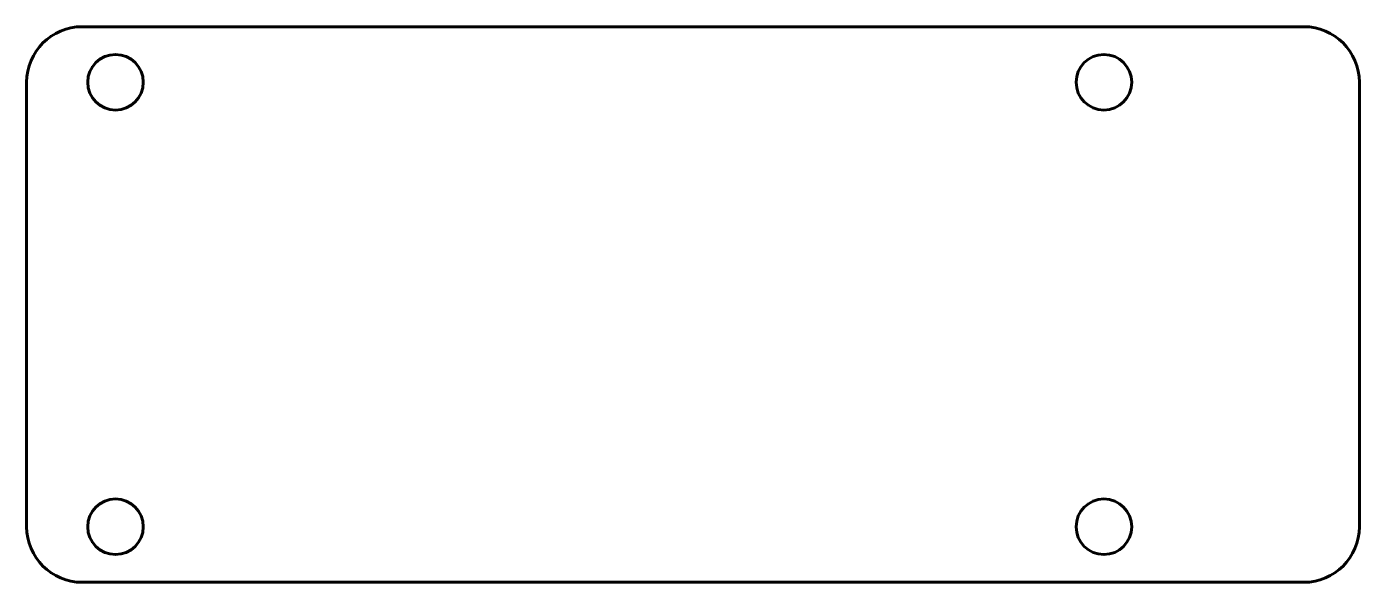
# Model space of a CAD drawing. Header units: millimetres. Extents: x 0 to 120, y 0 to 50.
import ezdxf

# ---------------------------------------------------------------- set-up
doc = ezdxf.new("R2010")
doc.units = ezdxf.units.MM
doc.linetypes.add('K5LT_BASIC', pattern=[0])

msp = doc.modelspace()

# ---------------------------------------------------------------- linework, layer by layer
at = {"color": 143, "linetype": 'K5LT_BASIC', "lineweight": 60, "true_color": 0x33acca}
for p, q in [((5, 50), (115, 50)), ((0, 5), (0, 45)), ((120, 45), (120, 5)), ((115, 0), (5, 0))]:
    msp.add_line(p, q, dxfattribs=at)
for centre in [(8, 45), (97, 45), (8, 5), (97, 5)]:
    msp.add_circle(centre, 2.5, dxfattribs=at)
for centre, start, end in [((5, 45), 90, 180), ((115, 45), 0, 90), ((5, 5), 180, 270), ((115, 5), 270, 0)]:
    msp.add_arc(centre, 5, start, end, dxfattribs=at)

doc.saveas('drawing.dxf')
